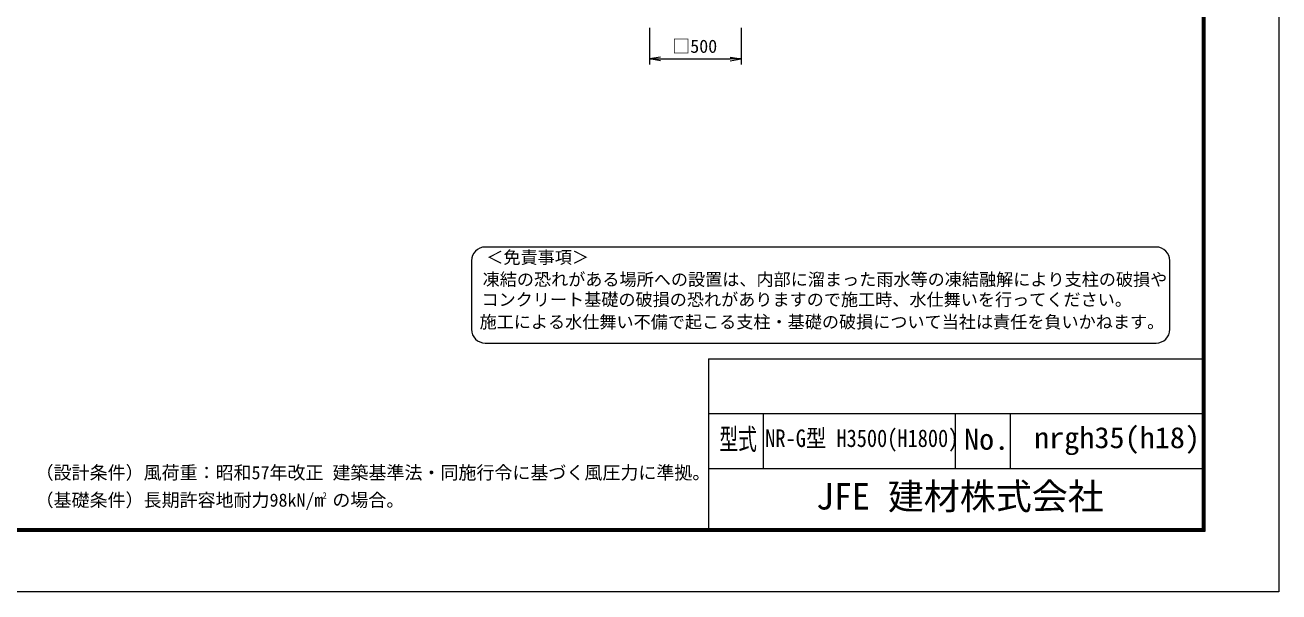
# Model space of a CAD drawing. Units: millimetres, scale not verified. Extents: x -6300 to 6300, y -4455 to 4455.
# Drawn here: x -556 to 6300, y -4455 to -1355 of the extents above; entities that cross this region are included whole.
import ezdxf
from ezdxf.enums import TextEntityAlignment as Align

# ---------------------------------------------------------------- set-up
doc = ezdxf.new("R2010")
doc.units = ezdxf.units.MM
doc.header["$LTSCALE"] = 30
for name, color, linetype, lineweight in [('0-0_D-TTL-TXT', 7, 'Continuous', 13), ('0-7_D-STR-DIM', 7, 'Continuous', 9), ('0-8_0', 7, 'Continuous', 9), ('0-B_D-TTL', 7, 'Continuous', 9)]:
    doc.layers.add(name, color=color, linetype=linetype, lineweight=lineweight)
doc.styles.add('ＭＳ ゴシック', font='')
doc.styles.get('ＭＳ ゴシック').set_extended_font_data('MS Gothic')

# ---------------------------------------------------------------- blocks, each defined once
blk = doc.blocks.new('_Open')
at = {"layer": '0-8_0'}
blk.add_line((-30, 5), (0, 0), dxfattribs=at)
blk.add_lwpolyline([(-30, -5), (0, 0), (-30, 0)], dxfattribs=at)

msp = doc.modelspace()

# ---------------------------------------------------------------- linework, layer by layer
at = {"layer": '0-0_D-TTL-TXT', "color": 2}
for p, q in [((5628.64, -2569.05), (1960.31, -2569.05)), ((1885.31, -2644.05), (1885.31, -3019.05)), ((5703.64, -3019.05), (5703.64, -2644.05)), ((1960.31, -3094.05), (5628.64, -3094.05))]:
    msp.add_line(p, q, dxfattribs=at)
for centre, start, end in [((1960.31, -2644.05), 90, 180), ((5628.64, -2644.05), 0, 90), ((1960.31, -3019.05), 180, 270), ((5628.64, -3019.05), 270, 0)]:
    msp.add_arc(centre, 75, start, end, dxfattribs=at)
at = {"layer": '0-7_D-STR-DIM'}
for p, q in [((2858.84, -1370.27), (2858.84, -1570.27)), ((3358.84, -1370.27), (3358.84, -1570.27)), ((2918.84, -1540.27), (3298.84, -1540.27))]:
    msp.add_line(p, q, dxfattribs=at)
at = {"layer": '0-B_D-TTL'}
for p, q in [((3180, -3180), (3180, -4110)), ((3180, -3180), (5880, -3180)), ((3180, -3480), (5880, -3480)), ((3480, -3480), (3480, -3780)), ((4530, -3480), (4530, -3780)), ((4830, -3480), (4830, -3780)), ((3180, -3780), (5880, -3780))]:
    msp.add_line(p, q, dxfattribs=at)
at = {"layer": '0-B_D-TTL', "color": 2, "lineweight": 18}
msp.add_lwpolyline([(-6300, 4455), (6300, 4455), (6300, -4455), (-6300, -4455)], close=True, dxfattribs=at)
at = {"layer": '0-B_D-TTL'}
for points in [[(-5895, 4125), (5895, 4125), (5895, -4125), (-5895, -4125)], [(-5891.25, 4121.25), (5891.25, 4121.25), (5891.25, -4121.25), (-5891.25, -4121.25)], [(-5887.5, 4117.5), (5887.5, 4117.5), (5887.5, -4117.5), (-5887.5, -4117.5)], [(-5883.75, 4113.75), (5883.75, 4113.75), (5883.75, -4113.75), (-5883.75, -4113.75)], [(-5880, 4110), (5880, 4110), (5880, -4110), (-5880, -4110)]]:
    msp.add_lwpolyline(points, close=True, dxfattribs=at)

# ---------------------------------------------------------------- block references
at = {"layer": '0-7_D-STR-DIM', "xscale": 2, "yscale": 2, "rotation": 180}
msp.add_blockref('_Open', (2858.84, -1540.27), dxfattribs=at)
at = {"layer": '0-7_D-STR-DIM', "xscale": 2, "yscale": 2}
msp.add_blockref('_Open', (3358.84, -1540.27), dxfattribs=at)

# ---------------------------------------------------------------- texts
at = {"layer": '0-0_D-TTL-TXT', "style": 'ＭＳ ゴシック'}
for s, height, p in [('＜免責事項＞ \u3000\u3000', 68.62, (1965.87, -2680.32)), ('凍結の恐れがある場所への設置は、内部に溜まった雨水等の凍結融解により支柱の破損や', 68.62, (1945.59, -2801.06)), ('コンクリート基礎の破損の恐れがありますので施工時、水仕舞いを行ってください。', 68.62, (1939.42, -2911.2)), ('施工による水仕舞い不備で起こる支柱・基礎の破損について当社は責任を負いかねます。 ', 68.62, (1928.93, -3033.44)), ('（設計条件）風荷重：昭和57年改正 建築基準法・同施行令に基づく風圧力に準拠。', 72.14, (-498.67, -3860.4)), ('JFE 建材株式会社', 144.3, (3768.57, -4047.76)), ('（基礎条件）長期許容地耐力98kN/m の場合。', 72.14, (-498.67, -4010.4)), ('2', 36.07, (1069.53, -3956.69))]:
    msp.add_text(s, height=height, dxfattribs=at).set_placement(p, align=Align.BOTTOM_LEFT)
for s, height, width, p in [('型式', 115.5, 0.65, (3240.4, -3712.2)), ('NR-G型 H3500(H1800)', 96.11, 0.85, (3491, -3691.36)), ('No.', 115.5, 1.05, (4578, -3712.2)), ('nrgh35(h18)', 115.5, 1.05, (4961, -3703.63))]:
    msp.add_text(s, height=height, dxfattribs=dict(at, width=width)).set_placement(p, align=Align.BOTTOM_LEFT)
at = {"layer": '0-7_D-STR-DIM', "style": 'ＭＳ ゴシック'}
msp.add_text('□500', height=72.14, dxfattribs=at).set_placement((2982.62, -1528.64), align=Align.BOTTOM_LEFT)

doc.saveas('drawing.dxf')
